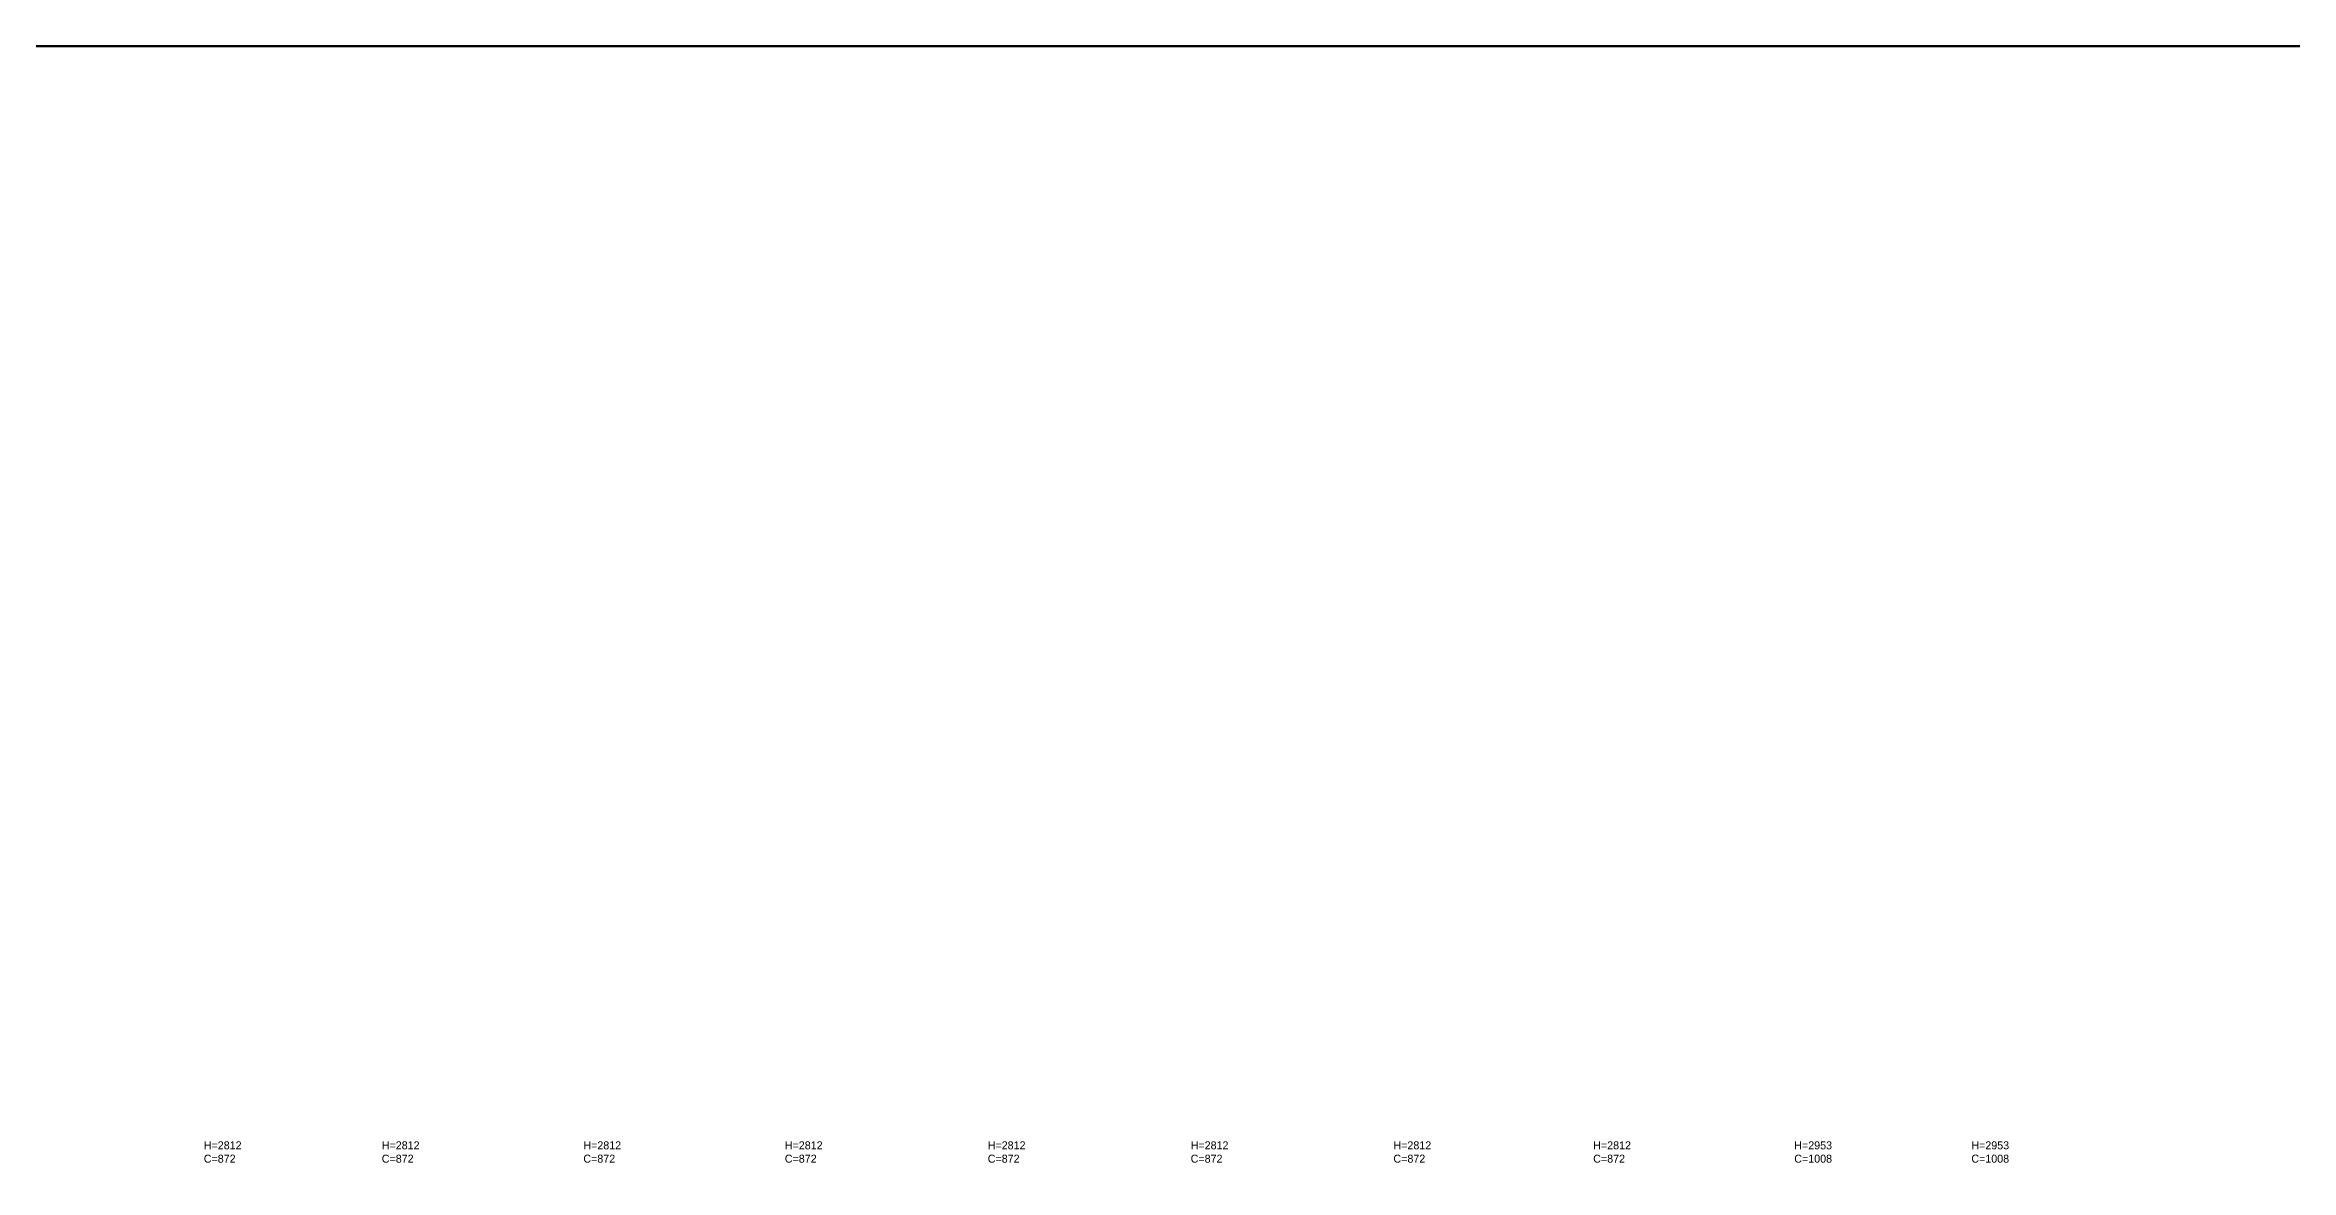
# Model space of a CAD drawing. Header units: millimetres. Extents: x 62976 to 1097852, y -110926 to 167100.
# Drawn here: x 851183 to 879254, y 31065 to 45128 of the extents above; entities that cross this region are included whole.
import ezdxf

# ---------------------------------------------------------------- set-up
doc = ezdxf.new("R2010")
doc.units = ezdxf.units.MM
doc.layers.add('Ceiling tag', color=1, linetype='Continuous', lineweight=15)
doc.layers.add('WALLS', color=7, linetype='Continuous', lineweight=15)
doc.styles.add('Century Gothic', font='GOTHIC.TTF')

msp = doc.modelspace()

# ---------------------------------------------------------------- linework, layer by layer
at = {"layer": 'WALLS', "ltscale": 2, "const_width": 30}
msp.add_lwpolyline([(778894.4442484122, 45113.10363176528), (1097836.753122046, 45113.10363176529), (1097836.753122046, -71838.09388069324), (778894.4442484122, -71838.09388069325)], close=True, dxfattribs=at)

# ---------------------------------------------------------------- texts
at = {"layer": 'Ceiling tag', "char_height": 100, "width": 730.1439548841809, "attachment_point": 1, "style": 'Century Gothic'}
for s, insert in [('H=2812\\PC=872', (853167.8925298187, 31424.59712519753)), ('H=2812\\PC=872', (855392.2837883902, 31424.59712519753)), ('H=2812\\PC=872', (857911.5914615102, 31424.59712519753)), ('H=2812\\PC=872', (860429.2830623221, 31424.59712519753)), ('H=2812\\PC=872', (862965.3191838618, 31424.59712519753)), ('H=2812\\PC=872', (865501.4734177215, 31424.59712519753)), ('H=2812\\PC=872', (868035.4734177215, 31424.59712519753)), ('H=2812\\PC=872', (870531.8973348739, 31424.59712519753)), ('H=2953\\PC=1008', (873044.8346654777, 31424.59712519753)), ('H=2953\\PC=1008', (875257.7124634259, 31424.59712519759))]:
    msp.add_mtext(s, dxfattribs=dict(at, insert=insert))

doc.saveas('drawing.dxf')
